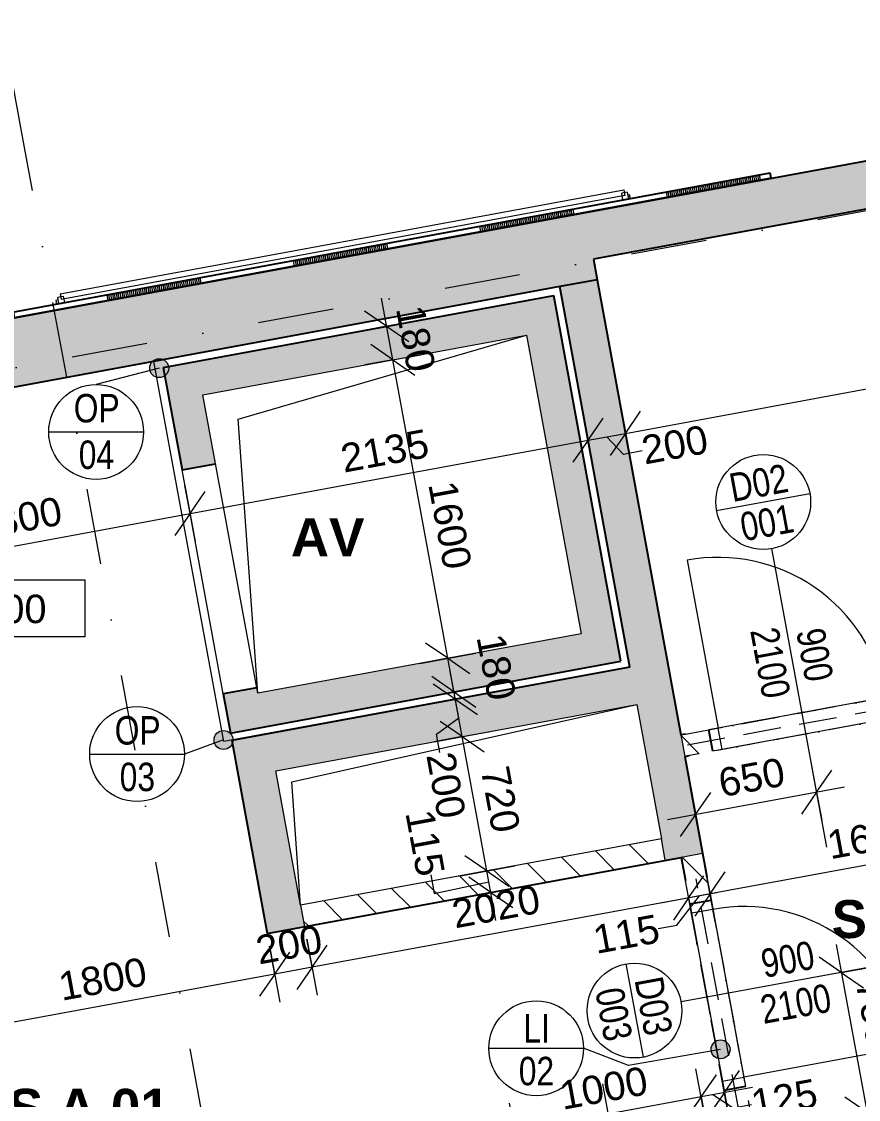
# Model space of a CAD drawing. Header units: millimetres. Extents: x -45523 to 44975, y -3459 to 74573.
# Drawn here: x 13604 to 18019, y 10485 to 16168 of the extents above; entities that cross this region are included whole.
import ezdxf

# ---------------------------------------------------------------- set-up
doc = ezdxf.new("R2010")
doc.units = ezdxf.units.MM
for name, pattern in [('HA_Dash_3mm-S1mm', [300, 200, -100]), ('HA_DashDot_10mm-S3mm', [1000, 400, -300, 0, -300]), ('HA_DashDot_2_2mm-S0_6mm', [220, 100, -60, 0, -60])]:
    doc.linetypes.add(name, pattern=pattern)
for name, color, linetype, lineweight in [('A-____-____-DIMS', 9, 'Continuous', 5), ('A-____-____-DIMS-100', 9, 'Continuous', 5), ('A-AREA-____-IDEN', 9, 'Continuous', 9), ('A-DETL-GENF-OTLN', 9, 'Continuous', 9), ('A-DOOR-____-IDEN', 9, 'Continuous', 9), ('A-DOOR-____-MCUT', 9, 'HA_DashDot_2_2mm-S0_6mm', 9), ('A-DOOR-____-OTLN', 9, 'Continuous', 9), ('A-DOOR-FRAM-MCUT', 9, 'Continuous', 9), ('A-FLOR-____-OTLN', 9, 'Continuous', 9), ('A-GENM-____-HDLN', 9, 'HA_Dash_3mm-S1mm', 9), ('A-GENM-____-IDEN', 9, 'Continuous', 9), ('A-GENM-____-OTLN', 9, 'Continuous', 9), ('A-WALL-____-MCUT', 9, 'Continuous', 9), ('A-WALL-____-PATT', 9, 'Continuous', 25), ('G-____-____-DIMS', 9, 'Continuous', 5), ('I-WALL-____-MCUT', 9, 'Continuous', 25), ('I-WALL-____-OTLN', 9, 'Continuous', 9), ('S-GRID-____-OTLN', 9, 'Continuous', 5)]:
    doc.layers.add(name, color=color, linetype=linetype, lineweight=lineweight)
doc.styles.add('Arial_2', font='arial.ttf', dxfattribs={"height": 150})
doc.styles.add('Arial_3', font='arial.ttf', dxfattribs={"width": 0.8, "height": 150})
doc.styles.add('Arial_B', font='arialbd.ttf', dxfattribs={"height": 200})
doc.dimstyles.new('Inner_Dimensions', dxfattribs={"dimscale": 304.8, "dimtxt": 153.03891, "dimasz": 0.656168, "dimexe": 0.492126, "dimexo": 0.0625, "dimgap": 0.065617, "dimtad": 1, "dimdec": 0, "dimzin": 0, "dimdsep": 46, "dimtxsty": 'Arial_2', "dimblk1": 'OBLIQUE', "dimblk2": 'OBLIQUE', "dimsah": 1, "dimcen": 0.09, "dimdle": 0.492126, "dimazin": 0, "dimtfac": 1, "dimtdec": 4, "dimtix": 1, "dimtmove": 0, "dimatfit": 3, "dimfxl": 0.492126, "dimfxlon": 1, "dimtvp": 1, "dimtolj": 1, "dimtzin": 0, "dimlwd": 9, "dimlwe": 9, "dimarcsym": 2})
doc.dimstyles.new('Inner_Dimensions_1', dxfattribs={"dimscale": 304.8, "dimtxt": 153.03891, "dimasz": 0.656168, "dimexe": 0.492126, "dimexo": 0.0625, "dimgap": 0.065617, "dimtad": 1, "dimdec": 0, "dimzin": 0, "dimdsep": 46, "dimtxsty": 'Arial_2', "dimblk1": 'OBLIQUE', "dimblk2": 'OBLIQUE', "dimsah": 1, "dimcen": 0.09, "dimdle": 0.492126, "dimazin": 0, "dimtfac": 1, "dimtdec": 4, "dimtix": 1, "dimtmove": 1, "dimatfit": 3, "dimfxl": 0.492126, "dimfxlon": 1, "dimtvp": 1, "dimtolj": 1, "dimtzin": 0, "dimlwd": 9, "dimlwe": 9, "dimarcsym": 2})
doc.dimstyles.new('Inner_Dimensions_2', dxfattribs={"dimscale": 304.8, "dimtxt": 153.03891, "dimasz": 0.656168, "dimexe": 0.492126, "dimexo": 0.0625, "dimgap": 0.065617, "dimtad": 1, "dimdec": 0, "dimzin": 0, "dimdsep": 46, "dimtxsty": 'Arial_2', "dimblk1": 'OBLIQUE', "dimblk2": 'OBLIQUE', "dimsah": 1, "dimcen": 0.09, "dimdle": 0.492126, "dimazin": 0, "dimtfac": 1, "dimtdec": 4, "dimtix": 1, "dimtmove": 2, "dimatfit": 3, "dimfxl": 0.492126, "dimfxlon": 1, "dimtvp": 1, "dimtolj": 1, "dimtzin": 0, "dimlwd": 9, "dimlwe": 9, "dimarcsym": 2})
doc.dimstyles.new('Inner_Dimensions_3', dxfattribs={"dimscale": 304.8, "dimtxt": 153.03891, "dimasz": 0.656168, "dimexe": 0.492126, "dimexo": 0.0625, "dimgap": 0.065617, "dimtad": 1, "dimdec": 0, "dimzin": 0, "dimdsep": 46, "dimtxsty": 'Arial_2', "dimblk1": 'OBLIQUE', "dimblk2": 'OBLIQUE', "dimsah": 1, "dimcen": 0.09, "dimdle": 0.492126, "dimazin": 0, "dimtfac": 1, "dimtdec": 4, "dimtix": 1, "dimtmove": 0, "dimatfit": 3, "dimfxl": 0.492126, "dimfxlon": 1, "dimtvp": 1, "dimtolj": 1, "dimtzin": 0, "dimlwd": 9, "dimlwe": 9, "dimarcsym": 2})
pattern_1 = [(135, (0, 0), (-106.066, -106.066), [])]

# ---------------------------------------------------------------- blocks, each defined once
blk = doc.blocks.new('HA_DR_Single_Swing_Solid - In_900x2100_SKLEP-2273783-1PP_GARAZ')
at = {"layer": 'A-DOOR-____-MCUT'}
for p, q in [((-450, 57.5), (450, 57.5)), ((-450, -57.5), (450, -57.5))]:
    blk.add_line(p, q, dxfattribs=at)
at = {"layer": 'A-DOOR-____-OTLN'}
for p, q in [((-500, 57.5), (500, 57.5)), ((-500, -57.5), (500, -57.5))]:
    blk.add_line(p, q, dxfattribs=at)
at = {"layer": 'A-DOOR-____-OTLN', "lineweight": 5}
blk.add_line((450, -957.5), (450, -57.5), dxfattribs=at)
blk.add_arc((450, -57.5), 900, 180, 270, dxfattribs=at)
at = {"layer": 'A-DOOR-FRAM-MCUT'}
for p, q in [((-450, -57.5), (-450, 57.5)), ((450, 57.5), (450, -57.5))]:
    blk.add_line(p, q, dxfattribs=at)
blk = doc.blocks.new('HA_GM_Shaft_Rectangle - Default-2321928-1PP_GARAZ')
at = {"layer": 'A-DETL-GENF-OTLN'}
for p, q in [((72, -72), (1935, 0)), ((0, -720), (72, -72))]:
    blk.add_line(p, q, dxfattribs=at)
at = {"layer": 'A-GENM-____-OTLN'}
for p, q in [((0, -720), (0, 0)), ((0, 0), (1935, 0)), ((1935, 0), (1935, -720)), ((1935, -720), (0, -720))]:
    blk.add_line(p, q, dxfattribs=at)
blk = doc.blocks.new('HA_GM_Shaft_Rectangle - Default-2321932-1PP_GARAZ')
at = {"layer": 'A-DETL-GENF-OTLN'}
for p, q in [((160, -160), (1735, 0)), ((0, -1600), (160, -160))]:
    blk.add_line(p, q, dxfattribs=at)
at = {"layer": 'A-GENM-____-OTLN'}
for p, q in [((0, -1600), (0, 0)), ((0, 0), (1735, 0)), ((1735, 0), (1735, -1600)), ((1735, -1600), (0, -1600))]:
    blk.add_line(p, q, dxfattribs=at)
blk = doc.blocks.new('HA_DR_Single_Swing_Solid - In_900x2100_SKLEP D03-2323124-1PP_GARAZ')
at = {"layer": 'A-DOOR-____-MCUT'}
for p, q in [((-450, 57.5), (450, 57.5)), ((-450, -57.5), (450, -57.5))]:
    blk.add_line(p, q, dxfattribs=at)
at = {"layer": 'A-DOOR-____-OTLN', "lineweight": 5}
blk.add_line((450, 957.5), (450, 57.5), dxfattribs=at)
at = {"layer": 'A-DOOR-____-OTLN'}
for p, q in [((-500, 57.5), (500, 57.5)), ((-500, -57.5), (500, -57.5))]:
    blk.add_line(p, q, dxfattribs=at)
at = {"layer": 'A-DOOR-____-OTLN', "lineweight": 5}
blk.add_arc((450, 57.5), 900, 90, 180, dxfattribs=at)
at = {"layer": 'A-DOOR-FRAM-MCUT'}
for p, q in [((-450, 57.5), (-450, -57.5)), ((450, -57.5), (450, 57.5))]:
    blk.add_line(p, q, dxfattribs=at)
blk = doc.blocks.new('TB_Porotherm KP11_5_1250mm - TB_Porotherm KP11_5_1250mm-2113159-1PP_GARAZ')
at = {"layer": 'A-GENM-____-HDLN'}
for p, q in [((-625, 57.5), (625, 57.5)), ((-625, 0), (625, 0)), ((625, -57.5), (-625, -57.5))]:
    blk.add_line(p, q, dxfattribs=at)
blk = doc.blocks.new('HA_TAG_Door_TypeMark_wDimensions - Scale100_Left with Bouble-921058-1PP_GARAZ')
at = {"layer": 'A-DOOR-____-IDEN'}
for p, q in [((-2.5, 13.5), (2.5, 13.5)), ((0, -5), (0, 11))]:
    blk.add_line(p, q, dxfattribs=at)
blk.add_circle((0, 13.5), 2.5, dxfattribs=at)
blk = doc.blocks.new('HA_TAG_Door_TypeMark_wDimensions - Scale100_Right with Bouble-921054-1PP_GARAZ')
at = {"layer": 'A-DOOR-____-IDEN'}
for p, q in [((0, 5), (0, -11)), ((-2.5, -13.5), (2.5, -13.5))]:
    blk.add_line(p, q, dxfattribs=at)
blk.add_circle((0, -13.5), 2.5, dxfattribs=at)
blk = doc.blocks.new('DIMBLOCK318-1PP_GARAZ')
at = {"layer": 'A-____-____-DIMS-100', "lineweight": 9}
for p, q in [((14465.5, 13721.3), (14519.8, 13426.2)), ((14492.7, 13573.8), (14465.5, 13721.3)), ((14492.7, 13573.8), (14572.9, 13690.2)), ((12722.4, 13248), (14492.7, 13573.8)), ((14492.7, 13573.8), (14412.4, 13457.3)), ((12695.3, 13395.5), (12749.6, 13100.5)), ((12722.4, 13248), (12695.3, 13395.5)), ((12722.4, 13248), (12802.7, 13364.4)), ((12722.4, 13248), (12642.2, 13131.6))]:
    blk.add_line(p, q, dxfattribs=at)
at = {"layer": 'A-____-____-DIMS-100', "color": 0, "lineweight": 9, "insert": (13341.8, 13580.3), "char_height": 150, "width": 553.765, "attachment_point": 1, "rotation": 10.4271, "line_spacing_factor": 0.941778, "style": 'Arial_2'}
blk.add_mtext('1800', dxfattribs=at)
blk = doc.blocks.new('_Oblique')
at = {"color": 0, "linetype": 'ByBlock', "lineweight": -2}
blk.add_line((-0.5, -0.5), (0.5, 0.5), dxfattribs=at)
blk = doc.blocks.new('DIMBLOCK319-1PP_GARAZ')
at = {"layer": 'A-____-____-DIMS-100', "lineweight": 9}
for p, q in [((16565.3, 14107.7), (16619.6, 13812.6)), ((16592.4, 13960.2), (16565.3, 14107.7)), ((16592.4, 13960.2), (16672.7, 14076.6)), ((14492.7, 13573.8), (16592.4, 13960.2)), ((16592.4, 13960.2), (16512.2, 13843.7)), ((14465.5, 13721.3), (14519.8, 13426.2)), ((14492.7, 13573.8), (14465.5, 13721.3)), ((14492.7, 13573.8), (14572.9, 13690.2)), ((14492.7, 13573.8), (14412.4, 13457.3))]:
    blk.add_line(p, q, dxfattribs=at)
at = {"layer": 'A-____-____-DIMS-100', "color": 0, "lineweight": 9, "insert": (15276.8, 13936.4), "char_height": 150, "width": 553.765, "attachment_point": 1, "rotation": 10.4271, "line_spacing_factor": 0.941778, "style": 'Arial_2'}
blk.add_mtext('2135', dxfattribs=at)
blk = doc.blocks.new('DIMBLOCK320-1PP_GARAZ')
at = {"layer": 'A-____-____-DIMS-100', "lineweight": 9}
for p, q in [((16565.3, 14107.7), (16619.6, 13812.6)), ((16592.4, 13960.2), (16565.3, 14107.7)), ((16762, 14143.9), (16816.3, 13848.8)), ((16789.1, 13996.4), (16762, 14143.9)), ((16789.1, 13996.4), (16869.4, 14112.8)), ((16592.4, 13960.2), (16672.7, 14076.6)), ((16592.4, 13960.2), (16789.1, 13996.4)), ((16789.1, 13996.4), (16708.9, 13879.9)), ((16592.4, 13960.2), (16512.2, 13843.7)), ((16779.6, 13885.6), (16690.8, 13978.3)), ((16877.9, 13903.7), (16779.6, 13885.6))]:
    blk.add_line(p, q, dxfattribs=at)
at = {"layer": 'A-____-____-DIMS-100', "color": 0, "lineweight": 9, "insert": (16864, 13979.4), "char_height": 150, "width": 415.324, "attachment_point": 1, "rotation": 10.4271, "line_spacing_factor": 0.941778, "style": 'Arial_2'}
blk.add_mtext('200', dxfattribs=at)
blk = doc.blocks.new('DIMBLOCK321-1PP_GARAZ')
at = {"layer": 'A-____-____-DIMS-100', "lineweight": 9}
for p, q in [((22100.4, 15126.3), (22154.7, 14831.2)), ((22127.5, 14978.8), (22100.4, 15126.3)), ((22127.5, 14978.8), (22207.8, 15095.2)), ((16789.1, 13996.4), (22275, 15005.9)), ((22127.5, 14978.8), (22047.3, 14862.3)), ((16762, 14143.9), (16816.3, 13848.8)), ((16789.1, 13996.4), (16762, 14143.9)), ((16789.1, 13996.4), (16869.4, 14112.8)), ((16789.1, 13996.4), (16708.9, 13879.9))]:
    blk.add_line(p, q, dxfattribs=at)
at = {"layer": 'A-____-____-DIMS-100', "color": 0, "lineweight": 9, "insert": (18547.8, 14538.3), "char_height": 150, "width": 553.765, "attachment_point": 1, "rotation": 10.4271, "line_spacing_factor": 0.941778, "style": 'Arial_2'}
blk.add_mtext('5428', dxfattribs=at)
blk = doc.blocks.new('DIMBLOCK367-1PP_GARAZ')
at = {"layer": 'A-____-____-DIMS-100', "lineweight": 9}
for p, q in [((16058.4, 11689.4), (15941.9, 11769.6)), ((15910.9, 11662.2), (16205.9, 11716.5)), ((15762.6, 11668.7), (15780.7, 11570.3)), ((16058.4, 11689.4), (15910.9, 11662.2)), ((16079.2, 11576.3), (15962.8, 11656.5)), ((16106.4, 11428.7), (16058.4, 11689.4)), ((16058.4, 11689.4), (16174.8, 11609.1)), ((15780.7, 11570.3), (16068.8, 11632.8)), ((15931.7, 11549.1), (16226.7, 11603.4)), ((16079.2, 11576.3), (15931.7, 11549.1)), ((16079.2, 11576.3), (16195.7, 11496))]:
    blk.add_line(p, q, dxfattribs=at)
at = {"layer": 'A-____-____-DIMS-100', "color": 0, "lineweight": 9, "insert": (15775.7, 12023), "char_height": 150, "width": 415.324, "attachment_point": 1, "rotation": 280.4271, "line_spacing_factor": 0.941778, "style": 'Arial_2'}
blk.add_mtext('115', dxfattribs=at)
blk = doc.blocks.new('DIMBLOCK368-1PP_GARAZ')
at = {"layer": 'A-____-____-DIMS-100', "lineweight": 9}
for p, q in [((15928.1, 12397.5), (15811.6, 12477.7)), ((15780.6, 12370.3), (16075.6, 12424.6)), ((15928.1, 12397.5), (15780.6, 12370.3)), ((16058.4, 11689.4), (15928.1, 12397.5)), ((15928.1, 12397.5), (16044.5, 12317.2)), ((16058.4, 11689.4), (15941.9, 11769.6)), ((15910.9, 11662.2), (16205.9, 11716.5)), ((16058.4, 11689.4), (15910.9, 11662.2)), ((16058.4, 11689.4), (16174.8, 11609.1))]:
    blk.add_line(p, q, dxfattribs=at)
at = {"layer": 'A-____-____-DIMS-100', "color": 0, "lineweight": 9, "insert": (16173.1, 12252.5), "char_height": 150, "width": 415.324, "attachment_point": 1, "rotation": 280.4271, "line_spacing_factor": 0.941778, "style": 'Arial_2'}
blk.add_mtext('720', dxfattribs=at)
blk = doc.blocks.new('DIMBLOCK369-1PP_GARAZ')
at = {"layer": 'A-____-____-DIMS-100', "lineweight": 9}
for p, q in [((15928.1, 12397.5), (15864.7, 12741.7)), ((15891.9, 12594.2), (15775.4, 12674.4)), ((15744.4, 12567), (16039.4, 12621.3)), ((15891.9, 12594.2), (15744.4, 12567)), ((15891.9, 12594.2), (16008.3, 12513.9)), ((15792.2, 12411.3), (15910, 12495.8)), ((15928.1, 12397.5), (15811.6, 12477.7)), ((15780.6, 12370.3), (16075.6, 12424.6)), ((15928.1, 12397.5), (15780.6, 12370.3)), ((15810.3, 12313), (15792.2, 12411.3)), ((15928.1, 12397.5), (16044.5, 12317.2))]:
    blk.add_line(p, q, dxfattribs=at)
at = {"layer": 'A-____-____-DIMS-100', "color": 0, "lineweight": 9, "insert": (15886.1, 12326.9), "char_height": 150, "width": 415.324, "attachment_point": 1, "rotation": 280.4271, "line_spacing_factor": 0.941778, "style": 'Arial_2'}
blk.add_mtext('200', dxfattribs=at)
blk = doc.blocks.new('DIMBLOCK370-1PP_GARAZ')
at = {"layer": 'A-____-____-DIMS-100', "lineweight": 9}
for p, q in [((15852.1, 12810.5), (15735.6, 12890.8)), ((15704.5, 12783.4), (15999.6, 12837.7)), ((15852.1, 12810.5), (15704.5, 12783.4)), ((15911.8, 12486), (15852.1, 12810.5)), ((15852.1, 12810.5), (15968.5, 12730.3)), ((15884.7, 12633.5), (15768.2, 12713.7)), ((15737.1, 12606.4), (16032.2, 12660.6)), ((15884.7, 12633.5), (15737.1, 12606.4)), ((15884.7, 12633.5), (16001.1, 12553.2))]:
    blk.add_line(p, q, dxfattribs=at)
at = {"layer": 'A-____-____-DIMS-100', "color": 0, "lineweight": 9, "insert": (16151.1, 12950), "char_height": 150, "width": 415.324, "attachment_point": 1, "rotation": 280.4271, "line_spacing_factor": 0.941778, "style": 'Arial_2'}
blk.add_mtext('180', dxfattribs=at)
blk = doc.blocks.new('DIMBLOCK371-1PP_GARAZ')
at = {"layer": 'A-____-____-DIMS-100', "lineweight": 9}
for p, q in [((15562.5, 14384.1), (15446.1, 14464.4)), ((15415, 14357), (15710, 14411.3)), ((15562.5, 14384.1), (15415, 14357)), ((15852.1, 12810.5), (15562.5, 14384.1)), ((15562.5, 14384.1), (15678.9, 14303.9)), ((15852.1, 12810.5), (15735.6, 12890.8)), ((15704.5, 12783.4), (15999.6, 12837.7)), ((15852.1, 12810.5), (15704.5, 12783.4)), ((15852.1, 12810.5), (15968.5, 12730.3))]:
    blk.add_line(p, q, dxfattribs=at)
at = {"layer": 'A-____-____-DIMS-100', "color": 0, "lineweight": 9, "insert": (15896.5, 13755.6), "char_height": 150, "width": 553.765, "attachment_point": 1, "rotation": 280.4271, "line_spacing_factor": 0.941778, "style": 'Arial_2'}
blk.add_mtext('1600', dxfattribs=at)
blk = doc.blocks.new('DIMBLOCK372-1PP_GARAZ')
at = {"layer": 'A-____-____-DIMS-100', "lineweight": 9}
for p, q in [((15562.5, 14384.1), (15502.8, 14708.7)), ((15529.9, 14561.1), (15413.5, 14641.4)), ((15382.4, 14534), (15677.4, 14588.3)), ((15529.9, 14561.1), (15382.4, 14534)), ((15529.9, 14561.1), (15646.4, 14480.9)), ((15562.5, 14384.1), (15446.1, 14464.4)), ((15415, 14357), (15710, 14411.3)), ((15562.5, 14384.1), (15415, 14357)), ((15562.5, 14384.1), (15678.9, 14303.9))]:
    blk.add_line(p, q, dxfattribs=at)
at = {"layer": 'A-____-____-DIMS-100', "color": 0, "lineweight": 9, "insert": (15726.1, 14681.7), "char_height": 150, "width": 415.324, "attachment_point": 1, "rotation": 280.4271, "line_spacing_factor": 0.941778, "style": 'Arial_2'}
blk.add_mtext('180', dxfattribs=at)
blk = doc.blocks.new('DIMBLOCK374-1PP_GARAZ')
at = {"layer": 'A-____-____-DIMS-100', "lineweight": 9}
for p, q in [((18895.7, 11720.9), (18841.5, 12016)), ((18868.6, 11868.4), (18948.8, 11984.9)), ((18868.6, 11868.4), (17236, 11568)), ((18868.6, 11868.4), (18788.3, 11752)), ((18868.6, 11868.4), (18895.7, 11720.9)), ((17263.2, 11420.5), (17208.9, 11715.5)), ((17236, 11568), (17316.3, 11684.4)), ((17236, 11568), (17155.8, 11451.5)), ((17236, 11568), (17263.2, 11420.5))]:
    blk.add_line(p, q, dxfattribs=at)
at = {"layer": 'A-____-____-DIMS-100', "color": 0, "lineweight": 9, "insert": (17843, 11898), "char_height": 150, "width": 553.765, "attachment_point": 1, "rotation": 10.4271, "line_spacing_factor": 0.941778, "style": 'Arial_2'}
blk.add_mtext('1660', dxfattribs=at)
blk = doc.blocks.new('DIMBLOCK375-1PP_GARAZ')
at = {"layer": 'A-____-____-DIMS-100', "lineweight": 9}
for p, q in [((17263.2, 11420.5), (17208.9, 11715.5)), ((17150.1, 11399.7), (17095.8, 11694.7)), ((17122.9, 11547.2), (17203.2, 11663.6)), ((17236, 11568), (17316.3, 11684.4)), ((17236, 11568), (16975.4, 11520)), ((17122.9, 11547.2), (17042.7, 11430.7)), ((17061.1, 11404.1), (17179.5, 11557.6)), ((17122.9, 11547.2), (17150.1, 11399.7)), ((17236, 11568), (17155.8, 11451.5)), ((17236, 11568), (17263.2, 11420.5)), ((16962.8, 11386), (17061.1, 11404.1))]:
    blk.add_line(p, q, dxfattribs=at)
at = {"layer": 'A-____-____-DIMS-100', "color": 0, "lineweight": 9, "insert": (16608.4, 11399.1), "char_height": 150, "width": 415.324, "attachment_point": 1, "rotation": 10.4271, "line_spacing_factor": 0.941778, "style": 'Arial_2'}
blk.add_mtext('115', dxfattribs=at)
blk = doc.blocks.new('DIMBLOCK376-1PP_GARAZ')
at = {"layer": 'A-____-____-DIMS-100', "lineweight": 9}
for p, q in [((17825.3, 11957), (17771.1, 12252)), ((17798.2, 12104.5), (17878.4, 12220.9)), ((17945.7, 12131.6), (17011.4, 11959.7)), ((17186.1, 11839.3), (17131.8, 12134.4)), ((17158.9, 11986.8), (17239.2, 12103.3)), ((17798.2, 12104.5), (17717.9, 11988)), ((17798.2, 12104.5), (17825.3, 11957)), ((17158.9, 11986.8), (17078.7, 11870.4)), ((17158.9, 11986.8), (17186.1, 11839.3))]:
    blk.add_line(p, q, dxfattribs=at)
at = {"layer": 'A-____-____-DIMS-100', "color": 0, "lineweight": 9, "insert": (17269.5, 12225.5), "char_height": 150, "width": 415.324, "attachment_point": 1, "rotation": 10.4271, "line_spacing_factor": 0.941778, "style": 'Arial_2'}
blk.add_mtext('650', dxfattribs=at)
blk = doc.blocks.new('DIMBLOCK387-1PP_GARAZ')
at = {"layer": 'A-____-____-DIMS-100', "lineweight": 9}
for p, q in [((17216, 10350.7), (17161.7, 10645.7)), ((17338.9, 10373.3), (17284.6, 10668.4)), ((17311.8, 10520.8), (17392, 10637.3)), ((17188.8, 10498.2), (17269.1, 10614.7)), ((17459.3, 10548), (17188.8, 10498.2)), ((17311.8, 10520.8), (17231.5, 10404.4)), ((17311.8, 10520.8), (17338.9, 10373.3)), ((17188.8, 10498.2), (17108.6, 10381.8)), ((17188.8, 10498.2), (17216, 10350.7)), ((17357.1, 10438.6), (17250.3, 10509.5)), ((17455.4, 10456.7), (17357.1, 10438.6))]:
    blk.add_line(p, q, dxfattribs=at)
at = {"layer": 'A-____-____-DIMS-100', "color": 0, "lineweight": 9, "insert": (17441.5, 10532.5), "char_height": 150, "width": 415.324, "attachment_point": 1, "rotation": 10.4271, "line_spacing_factor": 0.941778, "style": 'Arial_2'}
blk.add_mtext('125', dxfattribs=at)
blk = doc.blocks.new('DIMBLOCK388-1PP_GARAZ')
at = {"layer": 'A-____-____-DIMS-100', "lineweight": 9}
for p, q in [((17216, 10350.7), (17161.7, 10645.7)), ((17188.8, 10498.2), (17269.1, 10614.7)), ((16232.5, 10169.7), (16178.2, 10464.8)), ((17188.8, 10498.2), (16205.4, 10317.2)), ((17188.8, 10498.2), (17108.6, 10381.8)), ((17188.8, 10498.2), (17216, 10350.7)), ((16205.4, 10317.2), (16285.6, 10433.7)), ((16205.4, 10317.2), (16125.1, 10200.8)), ((16205.4, 10317.2), (16232.5, 10169.7))]:
    blk.add_line(p, q, dxfattribs=at)
at = {"layer": 'A-____-____-DIMS-100', "color": 0, "lineweight": 9, "insert": (16431.3, 10577.1), "char_height": 150, "width": 553.765, "attachment_point": 1, "rotation": 10.4271, "line_spacing_factor": 0.941778, "style": 'Arial_2'}
blk.add_mtext('1000', dxfattribs=at)
blk = doc.blocks.new('Spot Elevations - Generic-448778-1PP_GARAZ')
at = {"layer": 'G-____-____-DIMS', "lineweight": 9}
for p, q in [((-5, 0), (-5, 3)), ((-5, 3), (5, 3)), ((5, 3), (5, 0)), ((5, 0), (-5, 0))]:
    blk.add_line(p, q, dxfattribs=at)
blk = doc.blocks.new('DIMBLOCK458-1PP_GARAZ')
at = {"layer": 'A-____-____-DIMS-100', "lineweight": 9}
for p, q in [((17150.1, 11399.7), (17095.8, 11694.7)), ((17122.9, 11547.2), (17203.2, 11663.6)), ((17270.4, 11574.3), (15136.3, 11181.6)), ((17122.9, 11547.2), (17042.7, 11430.7)), ((17122.9, 11547.2), (17150.1, 11399.7)), ((15109.1, 11329.1), (15163.4, 11034.1)), ((15136.3, 11181.6), (15109.1, 11329.1)), ((15136.3, 11181.6), (15216.5, 11298)), ((15136.3, 11181.6), (15056, 11065.1))]:
    blk.add_line(p, q, dxfattribs=at)
at = {"layer": 'A-____-____-DIMS-100', "color": 0, "lineweight": 9, "insert": (15863.8, 11533.8), "char_height": 150, "width": 553.765, "attachment_point": 1, "rotation": 10.4271, "line_spacing_factor": 0.941778, "style": 'Arial_2'}
blk.add_mtext('2020', dxfattribs=at)
blk = doc.blocks.new('DIMBLOCK459-1PP_GARAZ')
at = {"layer": 'A-____-____-DIMS-100', "lineweight": 9}
for p, q in [((15109.1, 11329.1), (15163.4, 11034.1)), ((15136.3, 11181.6), (15109.1, 11329.1)), ((14912.4, 11292.9), (14966.7, 10997.9)), ((14939.6, 11145.4), (14912.4, 11292.9)), ((14939.6, 11145.4), (15019.8, 11261.8)), ((15136.3, 11181.6), (15216.5, 11298)), ((14939.6, 11145.4), (14859.3, 11029)), ((15136.3, 11181.6), (14939.6, 11145.4)), ((15136.3, 11181.6), (15056, 11065.1))]:
    blk.add_line(p, q, dxfattribs=at)
at = {"layer": 'A-____-____-DIMS-100', "color": 0, "lineweight": 9, "insert": (14828.9, 11343.4), "char_height": 150, "width": 415.324, "attachment_point": 1, "rotation": 10.4271, "line_spacing_factor": 0.941778, "style": 'Arial_2'}
blk.add_mtext('200', dxfattribs=at)
blk = doc.blocks.new('DIMBLOCK460-1PP_GARAZ')
at = {"layer": 'A-____-____-DIMS-100', "lineweight": 9}
for p, q in [((14912.4, 11292.9), (14966.7, 10997.9)), ((14939.6, 11145.4), (14912.4, 11292.9)), ((14939.6, 11145.4), (15019.8, 11261.8)), ((14939.6, 11145.4), (13169.3, 10819.6)), ((14939.6, 11145.4), (14859.3, 11029)), ((13142.1, 10967.1), (13196.4, 10672.1)), ((13169.3, 10819.6), (13142.1, 10967.1)), ((13169.3, 10819.6), (13249.5, 10936.1)), ((13169.3, 10819.6), (13089, 10703.2))]:
    blk.add_line(p, q, dxfattribs=at)
at = {"layer": 'A-____-____-DIMS-100', "color": 0, "lineweight": 9, "insert": (13788.6, 11151.9), "char_height": 150, "width": 553.765, "attachment_point": 1, "rotation": 10.4271, "line_spacing_factor": 0.941778, "style": 'Arial_2'}
blk.add_mtext('1800', dxfattribs=at)
blk = doc.blocks.new('HA_TAG_GM_Products - Generic-588599-1PP_GARAZ')
at = {"layer": 'A-GENM-____-IDEN'}
blk.add_line((-2.5, 0), (2.5, 0), dxfattribs=at)
blk.add_circle((0, 0), 2.5, dxfattribs=at)
blk = doc.blocks.new('DIMBLOCK562-1PP_GARAZ')
at = {"layer": 'A-____-____-DIMS-100', "lineweight": 9}
for p, q in [((17901.2, 11301.5), (18091.3, 10268.8)), ((17928.4, 11153.9), (17811.9, 11234.2)), ((18075.9, 11181.1), (17780.9, 11126.8)), ((17928.4, 11153.9), (18075.9, 11181.1)), ((17928.4, 11153.9), (18044.8, 11073.7)), ((18064.1, 10416.3), (17947.7, 10496.6)), ((18211.6, 10443.5), (17916.6, 10389.2)), ((18064.1, 10416.3), (18211.6, 10443.5)), ((18064.1, 10416.3), (18180.6, 10336.1))]:
    blk.add_line(p, q, dxfattribs=at)
at = {"layer": 'A-____-____-DIMS-100', "color": 0, "lineweight": 9, "insert": (18151.5, 11127.8), "char_height": 150, "width": 415.324, "attachment_point": 1, "rotation": 280.4271, "line_spacing_factor": 0.941778, "style": 'Arial_2'}
blk.add_mtext('750', dxfattribs=at)
blk = doc.blocks.new('HA_TAG_GM_Products1 - Generic-1835784-1PP_GARAZ')
at = {"layer": 'A-GENM-____-IDEN'}
blk.add_line((-2.5, 0), (2.5, 0), dxfattribs=at)
blk.add_circle((0, 0), 2.5, dxfattribs=at)

msp = doc.modelspace()

# ---------------------------------------------------------------- hatches: boundary and pattern name
at = {"layer": 'A-GENM-____-IDEN'}
h = msp.add_hatch(color=256, dxfattribs=at)
edge = h.paths.add_edge_path()
edge.add_arc((14329.9, 14340.2), 50, 0, 360)
h = msp.add_hatch(color=256, dxfattribs=at)
edge = h.paths.add_edge_path()
edge.add_arc((14669.1, 12379.8), 50, 0, 360)
h = msp.add_hatch(color=256, dxfattribs=at)
edge = h.paths.add_edge_path()
edge.add_arc((17291.3, 10748.6), 50, 0, 360)
at = {"layer": 'A-WALL-____-PATT'}
for points in [[(17721.7, 15117), (21958.6, 15896.7), (21976.1, 16154.1), (17676.5, 15362.9)], [(16620.2, 14914.3), (17721.7, 15117), (17676.5, 15362.9), (16575, 15160.2)], [(7872.3, 13192.6), (16640.1, 14806.1), (16575, 15160.2), (7807.2, 13546.7), (7852.4, 13300.8)], [(17000, 11745.7), (17196.7, 11781.9), (16640.1, 14806.1), (16443.4, 14769.9), (16979.1, 11858.8)], [(14383.5, 14167.1), (16266.9, 14513.7), (16234.3, 14690.8), (14350.9, 14344.2)]]:
    msp.add_hatch(color=256, dxfattribs=at).paths.add_polyline_path(points)
at = {"layer": 'A-WALL-____-PATT', "lineweight": 5}
h = msp.add_hatch(dxfattribs=at)
h.set_pattern_fill('FP_6', color=256, angle=100.4271, style=0, pattern_type=2)
h.set_pattern_definition([(100.427, (12087.3, 14364.8), (-983.49, -180.98), []), (100.427, (12097.1, 14366.6), (-983.49, -180.98), []), (100.427, (12107, 14368.5), (-983.49, -180.98), []), (100.427, (12116.8, 14370.3), (-983.49, -180.98), []), (100.427, (12126.6, 14372.1), (-983.49, -180.98), []), (100.427, (12136.5, 14373.9), (-983.49, -180.98), []), (100.427, (12146.3, 14375.7), (-983.49, -180.98), []), (100.427, (12156.1, 14377.5), (-983.49, -180.98), []), (100.427, (12166, 14379.3), (-983.49, -180.98), []), (100.427, (12175.8, 14381.1), (-983.49, -180.98), []), (100.427, (12185.7, 14382.9), (-983.49, -180.98), []), (100.427, (12195.5, 14384.7), (-983.49, -180.98), []), (100.427, (12205.3, 14386.5), (-983.49, -180.98), []), (100.427, (12215.2, 14388.4), (-983.49, -180.98), []), (100.427, (12225, 14390.2), (-983.49, -180.98), []), (100.427, (12234.8, 14392), (-983.49, -180.98), []), (100.427, (12244.7, 14393.8), (-983.49, -180.98), []), (100.427, (12254.5, 14395.6), (-983.49, -180.98), []), (100.427, (12264.3, 14397.4), (-983.49, -180.98), []), (100.427, (12274.2, 14399.2), (-983.49, -180.98), []), (100.427, (12284, 14401), (-983.49, -180.98), []), (100.427, (12293.8, 14402.8), (-983.49, -180.98), []), (100.427, (12303.7, 14404.6), (-983.49, -180.98), []), (100.427, (12313.5, 14406.5), (-983.49, -180.98), []), (100.427, (12323.3, 14408.3), (-983.49, -180.98), []), (100.427, (12333.2, 14410.1), (-983.49, -180.98), []), (100.427, (12343, 14411.9), (-983.49, -180.98), []), (100.427, (12352.8, 14413.7), (-983.49, -180.98), []), (100.427, (12362.7, 14415.5), (-983.49, -180.98), []), (100.427, (12372.5, 14417.3), (-983.49, -180.98), []), (100.427, (12382.3, 14419.1), (-983.49, -180.98), []), (100.427, (12392.2, 14420.9), (-983.49, -180.98), []), (100.427, (12402, 14422.7), (-983.49, -180.98), []), (100.427, (12411.9, 14424.6), (-983.49, -180.98), []), (100.427, (12421.7, 14426.4), (-983.49, -180.98), []), (100.427, (12431.5, 14428.2), (-983.49, -180.98), []), (100.427, (12441.4, 14430), (-983.49, -180.98), []), (100.427, (12451.2, 14431.8), (-983.49, -180.98), []), (100.427, (12461, 14433.6), (-983.49, -180.98), []), (100.427, (12470.9, 14435.4), (-983.49, -180.98), []), (100.427, (12480.7, 14437.2), (-983.49, -180.98), []), (100.427, (12490.5, 14439), (-983.49, -180.98), []), (100.427, (12500.4, 14440.8), (-983.49, -180.98), []), (100.427, (12510.2, 14442.7), (-983.49, -180.98), []), (100.427, (12520, 14444.5), (-983.49, -180.98), []), (100.427, (12529.9, 14446.3), (-983.49, -180.98), []), (100.427, (12539.7, 14448.1), (-983.49, -180.98), []), (100.427, (12549.5, 14449.9), (-983.49, -180.98), []), (100.427, (12559.4, 14451.7), (-983.49, -180.98), []), (100.427, (12569.2, 14453.5), (-983.49, -180.98), []), (100.427, (12579, 14455.3), (-983.49, -180.98), [])])
h.paths.add_polyline_path([(6627, 13329.5), (17558.5, 15341.1), (17553, 15370.7), (6621.6, 13359)])
at = {"layer": 'A-WALL-____-PATT', "lineweight": 9}
for points in [[(16589, 12763.1), (16766.1, 12795.7), (16411.3, 14723.3), (16234.3, 14690.8), (16570, 12866.3)], [(14705.7, 12416.5), (16589, 12763.1), (16556.5, 12940.1), (14673.1, 12593.6)], [(14945.8, 12216.7), (16848.8, 12566.9), (16812.6, 12763.6), (14909.6, 12413.4)], [(14900.2, 11359.3), (15096.9, 11395.5), (14909.6, 12413.4), (14712.9, 12377.2), (14833.3, 11722.7)]]:
    msp.add_hatch(color=256, dxfattribs=at).paths.add_polyline_path(points)
h = msp.add_hatch(color=256, dxfattribs=at)
h.paths.add_polyline_path([(14673.1, 12593.6), (14850.1, 12626.1), (14844.7, 12655.6), (14667.6, 12623.1)])
h.paths.add_polyline_path([(14450.5, 13803.3), (14627.5, 13835.8), (14560.5, 14199.7), (14383.5, 14167.1), (14412.4, 14009.9)])
at = {"layer": 'A-WALL-____-PATT', "lineweight": 5}
h = msp.add_hatch(dxfattribs=at)
h.set_pattern_fill('FP_2', color=256, style=0, pattern_type=2)
h.set_pattern_definition(pattern_1)
h.paths.add_polyline_path([(17102.5, 12293.3), (17250.1, 12320.4), (17229.2, 12433.5), (17081.7, 12406.4)])
h.paths.add_polyline_path([(18233.5, 12501.4), (21772.4, 13152.7), (21780.4, 13271.1), (18212.7, 12614.5)])
h = msp.add_hatch(dxfattribs=at)
h.set_pattern_fill('FP_2', color=256, style=0, pattern_type=2)
h.set_pattern_definition(pattern_1)
h.paths.add_polyline_path([(15096.9, 11395.5), (17000, 11745.7), (16979.1, 11858.8), (15076.1, 11508.6)])
h = msp.add_hatch(dxfattribs=at)
h.set_pattern_fill('FP_2', color=256, style=0, pattern_type=2)
h.set_pattern_definition(pattern_1)
h.paths.add_polyline_path([(17355, 10285.8), (17468.1, 10306.7), (17422.9, 10552.5), (17309.8, 10531.7)])
h.paths.add_polyline_path([(17128.8, 11515.2), (17241.9, 11536), (17196.7, 11781.9), (17083.5, 11761.1), (17090.6, 11722.7)])

# ---------------------------------------------------------------- linework, layer by layer
at = {"layer": 'A-FLOR-____-OTLN'}
for p, q in [((16811.8, 15254.6), (16802, 15252.8)), ((16815.4, 15234.9), (16811.8, 15254.6)), ((13797.4, 14699.9), (13785.3, 14697.6)), ((13785.3, 14697.6), (13788.9, 14678)), ((14670.9, 12371.3), (14302.1, 14375.8)), ((16812.3, 12765.4), (14670.9, 12371.3))]:
    msp.add_line(p, q, dxfattribs=at)
at = {"layer": 'A-GENM-____-IDEN'}
for p, q in [((14329.9, 14340.2), (13997.2, 14254)), ((14669.1, 12379.8), (14463.2, 12305.5)), ((16805.3, 10664.1), (16568.7, 10754.5)), ((17291.3, 10748.6), (16805.3, 10664.1))]:
    msp.add_line(p, q, dxfattribs=at)
for centre in [(14329.9, 14340.2), (14669.1, 12379.8), (17291.3, 10748.6)]:
    msp.add_circle(centre, 50, dxfattribs=at)
at = {"layer": 'A-WALL-____-MCUT', "lineweight": 25}
for p, q in [((7453.1, 13481.5), (22229.8, 16200.8)), ((21958.6, 15896.7), (16620.2, 14914.3)), ((16620.2, 14914.3), (16640.1, 14806.1)), ((16443.4, 14769.9), (10645.8, 13703))]:
    msp.add_line(p, q, dxfattribs=at)
at = {"layer": 'A-WALL-____-MCUT'}
for p, q in [((17081.7, 12406.4), (17102.5, 12293.3)), ((17000, 11745.7), (16979.1, 11858.8)), ((17196.7, 11781.9), (17083.5, 11761.1)), ((15076.1, 11508.6), (15096.9, 11395.5))]:
    msp.add_line(p, q, dxfattribs=at)
at = {"layer": 'I-WALL-____-MCUT'}
for p, q in [((6621.6, 13359), (17553, 15370.7)), ((17558.5, 15341.1), (17553, 15370.7)), ((17558.5, 15341.1), (7453.1, 13481.5)), ((16640.1, 14806.1), (16443.4, 14769.9)), ((16640.1, 14806.1), (17081.7, 12406.4)), ((14350.9, 14344.2), (16411.3, 14723.3)), ((16766.1, 12795.7), (16411.3, 14723.3)), ((16812.6, 12763.6), (16443.4, 14769.9)), ((14350.9, 14344.2), (14450.5, 13803.3)), ((14450.5, 13803.3), (14627.5, 13835.8)), ((14705.7, 12416.5), (16766.1, 12795.7)), ((16812.6, 12763.6), (14712.9, 12377.2)), ((14844.7, 12655.6), (14667.6, 12623.1)), ((14667.6, 12623.1), (14705.7, 12416.5)), ((17106.3, 12410.9), (17081.7, 12406.4)), ((17250.1, 12320.4), (17229.2, 12433.5)), ((14712.9, 12377.2), (14900.2, 11359.3)), ((17102.5, 12293.3), (17127.1, 12297.8)), ((17102.5, 12293.3), (17219.3, 11659)), ((14900.2, 11359.3), (17083.5, 11761.1)), ((17083.5, 11761.1), (17106.2, 11638.2)), ((17128.8, 11515.2), (17241.9, 11536)), ((17422.9, 10552.5), (17309.8, 10531.7))]:
    msp.add_line(p, q, dxfattribs=at)
at = {"layer": 'I-WALL-____-OTLN'}
for p, q in [((13806.7, 14732.1), (16781.8, 15279.6)), ((16787.2, 15250.1), (13812.2, 14702.6)), ((16799.2, 15267.5), (16769.7, 15262.1)), ((16776.1, 15227.7), (16769.7, 15262.1)), ((16781.8, 15279.6), (16787.2, 15250.1)), ((16799.2, 15267.5), (16805.6, 15233.1)), ((13794.7, 14714.6), (13824.2, 14720)), ((13806.7, 14732.1), (13812.2, 14702.6)), ((13824.2, 14720), (13830.5, 14685.6)), ((13801, 14680.2), (13794.7, 14714.6)), ((14667.6, 12623.1), (14450.5, 13803.3))]:
    msp.add_line(p, q, dxfattribs=at)
at = {"layer": 'S-GRID-____-OTLN', "linetype": 'HA_DashDot_10mm-S3mm', "lineweight": 9}
for p, q in [((13619, 15503.8), (13166.5, 17962.6)), ((22132.8, 15918.6), (-3972, 11114.7)), ((16194.8, 1506.2), (13619, 15503.8))]:
    msp.add_line(p, q, dxfattribs=at)

# ---------------------------------------------------------------- block references
at = {"layer": 'A-DOOR-____-IDEN'}
for name, p, xscale, yscale, zscale, rotation in [('HA_TAG_Door_TypeMark_wDimensions - Scale100_Left with Bouble-921058-1PP_GARAZ', (17760.9, 12306.9), 99.99999999999993, 99.99999999999993, 99.99999999999993, 10.42708866108189), ('HA_TAG_Door_TypeMark_wDimensions - Scale100_Right with Bouble-921054-1PP_GARAZ', (18165.1, 11197.5), 99.99999999999991, 99.99999999999991, 99.99999999999991, 280.427088661082), ('HA_TAG_Door_TypeMark_wDimensions - Scale100_Right with Bouble-921054-1PP_GARAZ', (16758.4, 10074.4), 99.99999999999991, 99.99999999999991, 99.99999999999991, 10.4270886610821)]:
    msp.add_blockref(name, p, dxfattribs=dict(at, xscale=xscale, yscale=yscale, zscale=zscale, rotation=rotation))
at = {"layer": 'A-DOOR-____-OTLN'}
for name, p, rotation in [('HA_DR_Single_Swing_Solid - In_900x2100_SKLEP-2273783-1PP_GARAZ', (17731.4, 12467.5), 190.4270886610819), ('HA_DR_Single_Swing_Solid - In_900x2100_SKLEP D03-2323124-1PP_GARAZ', (17275.8, 11033.9), 280.4270886610819)]:
    msp.add_blockref(name, p, dxfattribs=dict(at, rotation=rotation))
at = {"layer": 'A-GENM-____-IDEN', "xscale": 99.99999999999993, "yscale": 99.99999999999993, "zscale": 99.99999999999993}
for name, p in [('HA_TAG_GM_Products - Generic-588599-1PP_GARAZ', (13997.2, 14004)), ('HA_TAG_GM_Products - Generic-588599-1PP_GARAZ', (14213.2, 12305.5)), ('HA_TAG_GM_Products1 - Generic-1835784-1PP_GARAZ', (16318.7, 10754.5))]:
    msp.add_blockref(name, p, dxfattribs=at)
at = {"layer": 'A-GENM-____-OTLN'}
for name, p, rotation in [('HA_GM_Shaft_Rectangle - Default-2321932-1PP_GARAZ', (14560.5, 14199.7), 10.42708866108199), ('TB_Porotherm KP11_5_1250mm - TB_Porotherm KP11_5_1250mm-2113159-1PP_GARAZ', (17731.4, 12467.5), 10.42708866108175), ('HA_GM_Shaft_Rectangle - Default-2321928-1PP_GARAZ', (14945.8, 12216.7), 10.42708866108199), ('TB_Porotherm KP11_5_1250mm - TB_Porotherm KP11_5_1250mm-2113159-1PP_GARAZ', (17275.8, 11033.9), 100.4270886610818)]:
    msp.add_blockref(name, p, dxfattribs=dict(at, rotation=rotation))
at = {"layer": 'G-____-____-DIMS', "lineweight": 9, "xscale": 99.99999999999993, "yscale": 99.99999999999993, "zscale": 99.99999999999993}
msp.add_blockref('Spot Elevations - Generic-448778-1PP_GARAZ', (13437.6, 12924.1), dxfattribs=at)

# ---------------------------------------------------------------- texts
at = {"layer": 'A-AREA-____-IDEN', "lineweight": 5, "char_height": 200, "attachment_point": 1, "style": 'Arial_B'}
for s, insert, width in [('AV', (15024.4, 13547.7), 481.012), ('S.A.21', (17877.4, 11535.6), 1058.227), ('S.A.01', (13531.8, 10540.6), 1058.227)]:
    msp.add_mtext(s, dxfattribs=dict(at, insert=insert, width=width))
at = {"layer": 'A-DOOR-____-IDEN', "lineweight": 5, "char_height": 150, "attachment_point": 1, "style": 'Arial_3'}
for s, insert, width, rotation in [('D02', (17327.4, 13781.6), 378.396, 10.4271), ('001', (17384.9, 13574.5), 346.329, 10.4271), ('2100', (17594.7, 12984), 461.772, 280.4271), ('900', (17837.5, 12980.2), 346.329, 280.4271), ('900', (17494.6, 11272.6), 346.329, 10.4271), ('D03', (16984.4, 11142.4), 378.396, 280.4271), ('2100', (17490.8, 11029.8), 461.772, 10.4271), ('003', (16777.2, 11084.9), 346.329, 280.4271)]:
    msp.add_mtext(s, dxfattribs=dict(at, insert=insert, width=width, rotation=rotation))
at = {"layer": 'A-GENM-____-IDEN', "lineweight": 5, "char_height": 150, "attachment_point": 1, "style": 'Arial_3'}
for s, insert, width in [('OP', (13879.2, 14204.2), 295.021), ('04', (13905.6, 13958.8), 230.886), ('OP', (14095.2, 12505.7), 295.021), ('03', (14121.6, 12260.2), 230.886), ('LI', (16251, 10934.7), 173.164), ('02', (16227, 10709.3), 230.886)]:
    msp.add_mtext(s, dxfattribs=dict(at, insert=insert, width=width))

# ---------------------------------------------------------------- dimensions: what is measured, and where the dimension line sits
at = {"layer": 'A-____-____-DIMS', "lineweight": 9}
for base, p1, p2, angle, dimstyle, override, picture, middle, turn in [((22127.5, 14978.8), (16762, 14143.9), (22100.4, 15126.3), 10.4271, 'Inner_Dimensions_2', {"dimpost": '<>', "dimfxl": 5428.022851}, 'DIMBLOCK321-1PP_GARAZ', (18838.2, 14490.1), 10.4271), ((15562.5, 14384.1), (15704.5, 12783.4), (15415, 14357), 280.4271, 'Inner_Dimensions_2', {"dimpost": '<>', "dimfxl": 1600}, 'DIMBLOCK371-1PP_GARAZ', (15848.3, 13465.2), 280.4271), ((16789.1, 13996.4), (16565.3, 14107.7), (16762, 14143.9), 10.4271, 'Inner_Dimensions_1', {"dimpost": '<>', "dimfxl": 200}, 'DIMBLOCK320-1PP_GARAZ', (17086.3, 13918.6), 10.4271), ((15852.1, 12810.5), (15737.1, 12606.4), (15704.5, 12783.4), 280.4271, 'Inner_Dimensions_2', {"dimpost": '<>', "dimfxl": 180}, 'DIMBLOCK370-1PP_GARAZ', (16090.3, 12727.7), 280.4271), ((15891.9, 12594.2), (15780.6, 12370.3), (15744.4, 12567), 280.4271, 'Inner_Dimensions_1', {"dimpost": '<>', "dimfxl": 200}, 'DIMBLOCK369-1PP_GARAZ', (15825.3, 12104.6), 280.4271), ((16058.4, 11689.4), (15931.7, 11549.1), (15910.9, 11662.2), 280.4271, 'Inner_Dimensions_1', {"dimpost": '<>', "dimfxl": 115}, 'DIMBLOCK367-1PP_GARAZ', (15715, 11800.7), 280.4271), ((17236, 11568), (18895.7, 11720.9), (17263.2, 11420.5), 10.4271, 'Inner_Dimensions_2', {"dimpost": '<>', "dimfxl": 1660}, 'DIMBLOCK374-1PP_GARAZ', (18133.4, 11849.8), 10.4271), ((17122.9, 11547.2), (17263.2, 11420.5), (17150.1, 11399.7), 10.4271, 'Inner_Dimensions_1', {"dimpost": '<>', "dimfxl": 115}, 'DIMBLOCK375-1PP_GARAZ', (16830.8, 11338.3), 10.4271), ((18064.1, 10416.3), (18075.9, 11181.1), (18211.6, 10443.5), 280.4271, 'Inner_Dimensions_2', {"dimpost": '<>', "dimfxl": 750}, 'DIMBLOCK562-1PP_GARAZ', (18090.8, 10905.4), 280.4271), ((17188.8, 10498.2), (17338.9, 10373.3), (17216, 10350.7), 10.4271, 'Inner_Dimensions_1', {"dimpost": '<>', "dimfxl": 125}, 'DIMBLOCK387-1PP_GARAZ', (17663.8, 10471.7), 10.4271)]:
    dim = msp.add_linear_dim(base=base, p1=p1, p2=p2, angle=angle, dimstyle=dimstyle, override=override, dxfattribs=at)
    dim.commit()
    dim.dimension.update_dxf_attribs({"geometry": picture, "text_midpoint": middle, "dimtype": 160, "text_rotation": turn})
for base, p1, p2, angle, dimstyle, override, picture, middle in [((15529.9, 14561.1), (15415, 14357), (15382.4, 14534), 280.4271, 'Inner_Dimensions', {"dimpost": '<>', "dimfxl": 180}, 'DIMBLOCK372-1PP_GARAZ', (15641.2, 14490.1)), ((16592.4, 13960.2), (14465.5, 13721.3), (16565.3, 14107.7), 10.4271, 'Inner_Dimensions', {"dimpost": '<>', "dimfxl": 2135}, 'DIMBLOCK319-1PP_GARAZ', (15525.1, 13862)), ((14492.7, 13573.8), (12695.3, 13395.5), (14465.5, 13721.3), 10.4271, 'Inner_Dimensions', {"dimpost": '<>', "dimfxl": 1800}, 'DIMBLOCK318-1PP_GARAZ', (13590.1, 13505.9)), ((15928.1, 12397.5), (15910.9, 11662.2), (15780.6, 12370.3), 280.4271, 'Inner_Dimensions', {"dimpost": '<>', "dimfxl": 720}, 'DIMBLOCK368-1PP_GARAZ', (16088.2, 12060.9)), ((17158.9, 11986.8), (17825.3, 11957), (17186.1, 11839.3), 10.4271, 'Inner_Dimensions', {"dimpost": '<>', "dimfxl": 650}, 'DIMBLOCK376-1PP_GARAZ', (17461.1, 12140.7)), ((15136.3, 11181.6), (17150.1, 11399.7), (15109.1, 11329.1), 10.4271, 'Inner_Dimensions_3', {"dimpost": '<>', "dimfxl": 2042.155724}, 'DIMBLOCK458-1PP_GARAZ', (16112.1, 11459.4)), ((14939.6, 11145.4), (15109.1, 11329.1), (14912.4, 11292.9), 10.4271, 'Inner_Dimensions_3', {"dimpost": '<>', "dimfxl": 200}, 'DIMBLOCK459-1PP_GARAZ', (15020.4, 11258.5)), ((13169.3, 10819.6), (14912.4, 11292.9), (13142.1, 10967.1), 10.4271, 'Inner_Dimensions_3', {"dimpost": '<>', "dimfxl": 1800}, 'DIMBLOCK460-1PP_GARAZ', (14037, 11077.5)), ((16205.4, 10317.2), (17216, 10350.7), (16232.5, 10169.7), 10.4271, 'Inner_Dimensions', {"dimpost": '<>', "dimfxl": 1000}, 'DIMBLOCK388-1PP_GARAZ', (16679.6, 10502.7))]:
    dim = msp.add_linear_dim(base=base, p1=p1, p2=p2, angle=angle, dimstyle=dimstyle, override=override, dxfattribs=at)
    dim.commit()
    dim.dimension.update_dxf_attribs({"geometry": picture, "text_midpoint": middle})

# ---------------------------------------------------------------- next in the draw order: texts
at = {"layer": 'G-____-____-DIMS', "lineweight": 9, "insert": (13141.5, 13145.9), "char_height": 150, "width": 710.695, "attachment_point": 1, "line_spacing_factor": 0.941778, "style": 'Arial_2', "bg_fill": 3, "box_fill_scale": 1.25, "bg_fill_color": 256, "bg_fill_true_color": 13158600, "bg_fill_transparency": 0}
msp.add_mtext('-3,000', dxfattribs=at)

doc.saveas('drawing.dxf')
